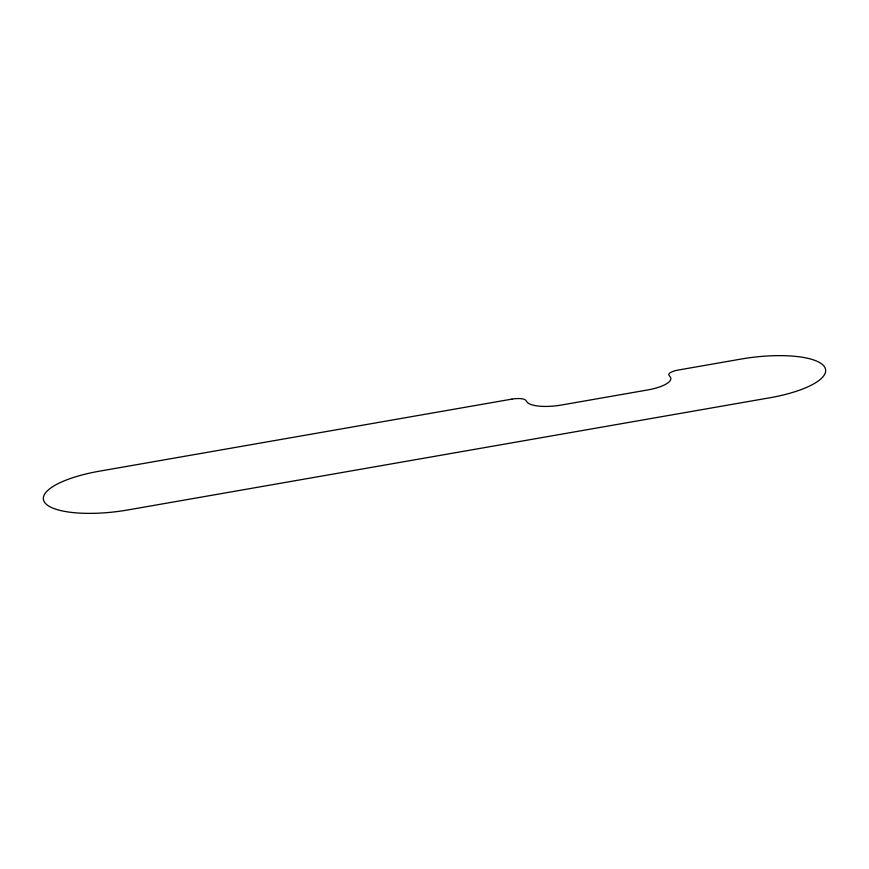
<?xml version="1.0" encoding="UTF-8"?>
<svg xmlns="http://www.w3.org/2000/svg" width="869" height="869" viewBox="0 0 869 869"><rect width="100%" height="100%" fill="white"/><g stroke="black" fill="none" stroke-linecap="round" stroke-linejoin="round"><path stroke-width="1.3" d="M511.939 399.11L99.305 471.204A70.715 21.269 -7 0 0 44.797 502.597A70.715 21.269 -7 0 0 127.83 509.951L769.695 397.796A70.715 21.269 -7 0 0 824.203 366.403A70.715 21.269 -7 0 0 741.17 359.049L678.135 370.064A11.786 3.541 -7 0 0 669.043 375.299L670.238 376.907A29.459 8.864 -7 0 1 647.524 389.985L561.559 405.008A29.459 8.864 -7 0 1 526.962 401.945L525.778 400.327A11.786 3.541 -7 0 0 511.939 399.11"/></g></svg>
